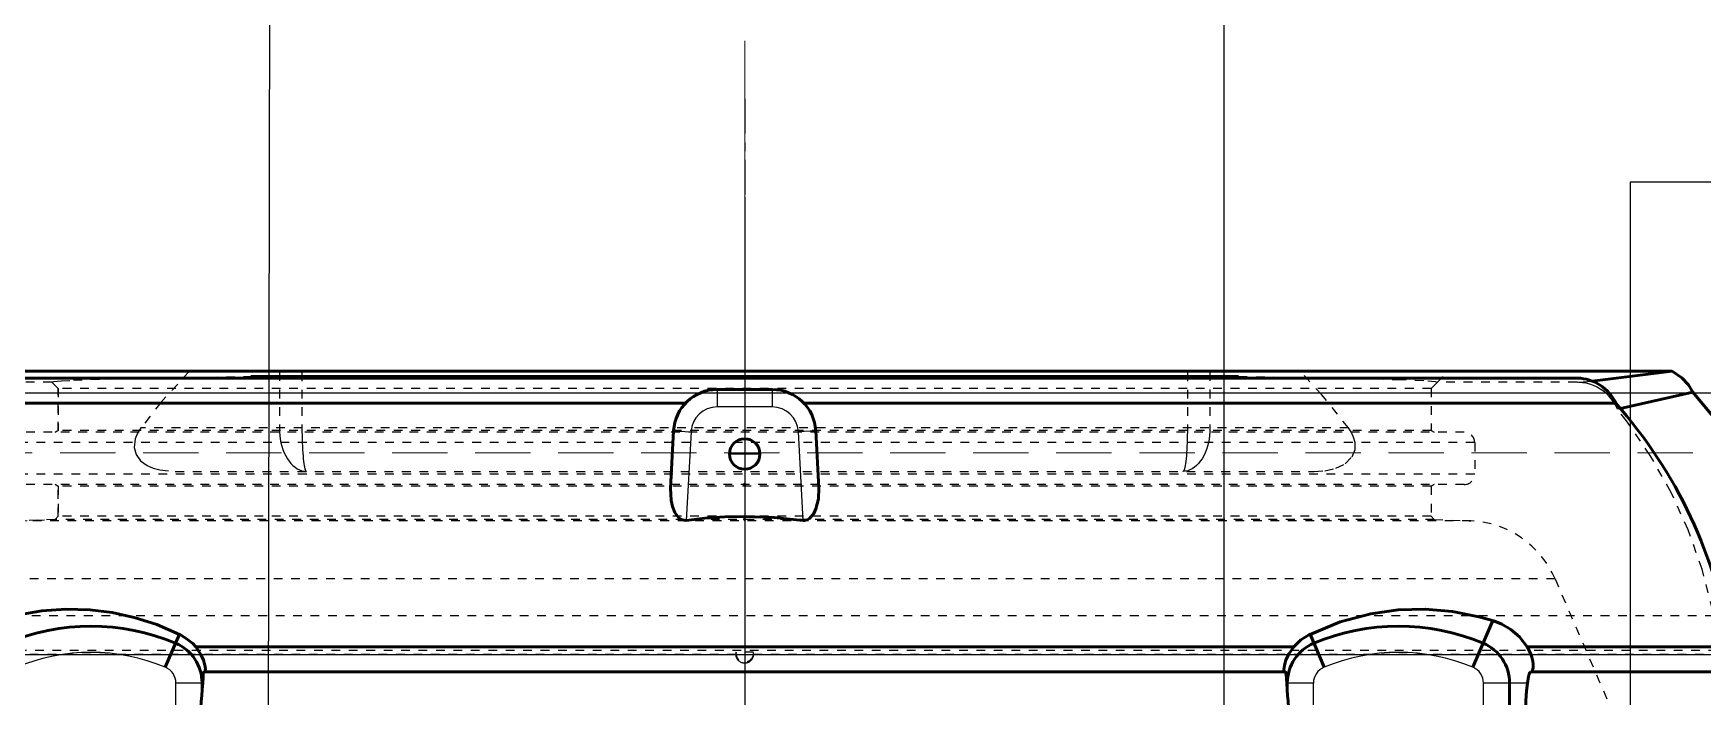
# Model space of a CAD drawing. Header units: millimetres. Extents: x 29178 to 37588, y 1365 to 7305.
# Drawn here: x 31021.9 to 31213.4, y 4403.6 to 4479.7 of the extents above; entities that cross this region are included whole.
import ezdxf

# ---------------------------------------------------------------- set-up
doc = ezdxf.new("R2010")
doc.units = ezdxf.units.MM
for name, pattern in [('CENTER', [7, 4, -1, 1, -1]), ('CENTER2', [28.575, 19.05, -3.175, 3.175, -3.175]), ('Dashed', [2, 1, -1]), ('HIDDEN', [9.525, 6.35, -3.175])]:
    doc.linetypes.add(name, pattern=pattern)
for name, color, linetype, lineweight in [('2d ConnectionPoints', 7, 'Continuous', 50), ('AM_0', 7, 'Continuous', 50), ('AM_4', 3, 'Continuous', 25), ('AM_7', 7, 'CENTER', 25), ('AM_9', 6, 'Dashed', 25), ('CENTRO', 1, 'CENTER2', 15), ('TRACEJADA', 3, 'HIDDEN', 20)]:
    doc.layers.add(name, color=color, linetype=linetype, lineweight=lineweight)

# ---------------------------------------------------------------- blocks, each defined once
blk = doc.blocks.new('estrutura')
for p, q in [((-35465.52, 28271.72), (-35715.52, 28271.72)), ((-35715.52, 28271.72), (-35715.52, 28121.72)), ((-36168.72, 28247.52), (-35465.52, 28247.52))]:
    blk.add_line(p, q)
at = {"layer": 'TRACEJADA'}
blk.add_line((-36067.12, 28240.66), (-35567.12, 28240.66), dxfattribs=at)
blk = doc.blocks.new('10_SNL_524_620_CAP_0_in_SKFSNL5246201224KH3024_4')
at = {"layer": 'AM_0'}
for p, q in [((-58, 118), (-58, 90.19)), ((-60.88, 89.78), (-60.88, 113.09)), ((-88.82, 6.81), (-88.82, 99.94)), ((-91.7, -95.54), (-91.7, 95.54)), ((56.71, 87.75), (-56.71, 87.75)), ((-58.53, 83.53), (-63.9, 85.81)), ((-62.33, 64.86), (-58.53, 66.47)), ((-60.88, -62.98), (-60.88, 62.98)), ((-58, 62.03), (-58, -62)), ((-55.93, 62.25), (-56.71, 62.25)), ((-55.93, 62.25), (-56.71, 62.18)), ((-85.66, 8.15), (-79.07, 8.5)), ((-90.4, -3.16), (-90.4, 3.16)), ((-88.82, -99.94), (-88.82, -6.81)), ((-79.07, -8.5), (-85.66, -8.15)), ((-56.71, -62.18), (-55.93, -62.25)), ((-55.93, -62.25), (-56.71, -62.25)), ((-58.53, -66.47), (-62.33, -64.86))]:
    blk.add_line(p, q, dxfattribs=at)
for points in [[(-58, 90.24), (-58.1, 90.36), (-58.47, 90.46), (-58.88, 90.46), (-59.24, 90.41), (-59.7, 90.3), (-60.15, 90.14), (-60.66, 89.9), (-60.88, 89.78)], [(-58, 90.18), (-57.87, 90.02), (-57.47, 89.91), (-56.71, 89.79)], [(-63.9, 85.81), (-63.47, 86.86), (-62.85, 87.89), (-62.01, 88.87), (-60.88, 89.78)], [(-56.71, 89.79), (-55.82, 89.68), (-54.7, 89.6), (-53.63, 89.56), (-53.16, 89.56)], [(-62.31, 64.86), (-63.74, 68.31), (-64.68, 71.83), (-65.12, 74.97), (-65.2, 78.07), (-64.93, 81.2), (-64.33, 84.24), (-63.88, 85.8)], [(-60.88, 62.98), (-61.67, 63.82), (-62.3, 64.8), (-62.33, 64.86)], [(-60.88, 62.98), (-60.13, 62.45), (-59.39, 62.1), (-58.75, 61.92), (-58.27, 61.87), (-58.06, 61.9), (-58, 61.97)], [(-56.71, 62.18), (-57.24, 62.14), (-57.64, 62.12), (-57.88, 62.09), (-58, 62.03), (-58, 61.99)], [(-53.16, 62.42), (-54.65, 62.34), (-55.31, 62.28), (-55.93, 62.25)], [(-79.07, 8.5), (-77.87, 8.46), (-76.7, 8.18), (-76.18, 7.93), (-75.6, 7.45), (-75.44, 7.17), (-75.38, 6.85), (-75.38, 6.7)], [(-75.38, -6.7), (-75.62, -4.57), (-75.78, -2.29), (-75.83, 0), (-75.72, 3.35), (-75.38, 6.7)], [(-75.38, -6.7), (-75.39, -6.98), (-75.48, -7.25), (-75.72, -7.58), (-76.3, -8), (-76.97, -8.27), (-77.68, -8.43), (-79.07, -8.5)], [(-62.33, -64.86), (-61.85, -64.07), (-61.25, -63.33), (-60.88, -62.98)], [(-58, -61.97), (-58.12, -61.88), (-58.38, -61.87), (-58.79, -61.92), (-59.35, -62.08), (-60, -62.38), (-60.88, -62.98)], [(-58, -61.99), (-58, -62), (-57.94, -62.07), (-57.73, -62.11), (-57.33, -62.13), (-56.71, -62.18)], [(-55.93, -62.25), (-55.31, -62.28), (-54.6, -62.34), (-53.16, -62.42)], [(-63.88, -85.8), (-64.56, -83.26), (-65.01, -80.64), (-65.2, -77.9), (-65.13, -75.11), (-64.82, -72.58), (-64.26, -70.04), (-63.43, -67.44), (-62.31, -64.86)]]:
    blk.add_lwpolyline(points, dxfattribs=at)
blk.add_circle((-83, 0), 1.75, dxfattribs=at)
for centre, radius, start, end in [((-52.37, 58.75), 55, 98.9011, 131.5092), ((-86.68, 95.39), 5.03, 115.2051, 178.2516), ((-56.71, 82.76), 4.99, 90, 157), ((-38.09, 75), 25.15, 157.3029, 202.6971), ((-56.71, 67.24), 4.99, 203, 270), ((-85.4, 3.16), 5, 93.0417, 180), ((-85.4, -3.16), 5, 180, 266.9583), ((-56.71, -67.24), 4.99, 90, 157), ((-38.09, -75), 25.15, 157.3029, 202.6971)]:
    blk.add_arc(centre, radius, start, end, dxfattribs=at)
at = {"layer": 'AM_4'}
for p, q in [((-56.71, 89.79), (-56.71, 84.75)), ((56.71, 84.75), (-56.71, 84.75)), ((-56.71, 65.25), (-56.71, 62.18)), ((56.71, 65.25), (-56.71, 65.25)), ((-85.66, 8.15), (-85.56, 6.16)), ((-75.38, 6.7), (-85.56, 6.16)), ((-90.4, 3.16), (-88.4, 3.16)), ((-88.4, 3.16), (-88.4, -3.16)), ((-90.4, -3.16), (-88.4, -3.16)), ((-85.66, -8.15), (-85.56, -6.16)), ((-85.56, -6.16), (-75.38, -6.7)), ((-56.71, -62.18), (-56.71, -65.25)), ((56.71, -65.25), (-56.71, -65.25))]:
    blk.add_line(p, q, dxfattribs=at)
for centre, radius, start, end in [((-56.71, 82.76), 1.99, 90, 157), ((-38.09, 75), 22.15, 157.3439, 202.6561), ((-56.71, 67.24), 1.99, 203, 270), ((-85.4, 3.16), 3, 93.0417, 180), ((-85.4, -3.16), 3, 180, 266.9583), ((-38.09, -75), 22.15, 157.3439, 202.6561), ((-56.71, -67.24), 1.99, 90, 157)]:
    blk.add_arc(centre, radius, start, end, dxfattribs=at)
at = {"layer": 'AM_7'}
blk.add_line((-83, -1.84), (-83, 1.84), dxfattribs=at)
at = {"layer": 'AM_9'}
for p, q in [((-58, 90.18), (-58, 117.92)), ((-58, 90.21), (-58, 117.71)), ((-58, 90.29), (-58, 117.62)), ((-68.67, 92.97), (-52.12, 100.1)), ((-68.67, 92.97), (-68.67, -92.97)), ((-58, 90.22), (-58, 90.24)), ((-58, 90.21), (-58, 90.22)), ((-58, 90.18), (-58, 90.21)), ((-85.5, 82.55), (-85.5, -82.55)), ((-84.3, 83.75), (-84.3, -83.75)), ((-84.3, 83.75), (-80.7, 83.75)), ((-80.7, 83.75), (-80.7, -83.75)), ((-79.5, 82.55), (-79.5, -82.55)), ((-75.5, 79.1), (-75.32, 83.32)), ((-75.32, 83.32), (-75.32, -83.32)), ((-91.89, 80.14), (-90.5, 78.75)), ((-90.5, 78.75), (-85.7, 78.75)), ((-90.5, 78.75), (-90.5, -78.75)), ((-85.7, 78.75), (-85.5, 79.1)), ((-85.7, 78.75), (-85.7, -78.75)), ((-79.5, 79.1), (-79.3, 78.75)), ((-79.3, 78.75), (-75.85, 78.75)), ((-79.3, 78.75), (-79.3, -78.75)), ((-75.85, 78.75), (-75.5, 79.1)), ((-75.85, 78.75), (-75.85, -78.75)), ((-75.5, 79.1), (-75.5, -79.1)), ((-58, 61.97), (-58, 61.99)), ((-58, -61.99), (-58, 61.99)), ((-58, -61.97), (-58, 61.97)), ((-58, -61.99), (-58, 61.97)), ((-58, -61.99), (-58, -61.97)), ((-90.5, -78.75), (-91.89, -80.14)), ((-90.5, -78.75), (-85.7, -78.75)), ((-85.7, -78.75), (-85.5, -79.1)), ((-79.5, -79.1), (-79.3, -78.75)), ((-79.3, -78.75), (-75.85, -78.75)), ((-75.85, -78.75), (-75.5, -79.1)), ((-75.5, -79.1), (-75.32, -83.32))]:
    blk.add_line(p, q, dxfattribs=at)
for centre, radius, start, end in [((-64.31, 82.85), 11.02, 113.3071, 177.5572), ((-84.3, 82.55), 1.2, 90, 180), ((-80.7, 82.55), 1.2, 360, 90)]:
    blk.add_arc(centre, radius, start, end, dxfattribs=at)
blk = doc.blocks.new('11_SNL_524_620_BASE_0_in_SKFSNL5246201224KH3024_4')
at = {"layer": 'AM_0'}
for p, q in [((-90.08, 108.79), (-88.23, 100.46)), ((-92.5, 106.39), (-92.5, -106.39)), ((-91.36, 97.23), (-92.5, 106.39)), ((-91.89, -56.66), (-91.89, 56.66))]:
    blk.add_line(p, q, dxfattribs=at)
for points in [[(-64.42, 121.2), (-68.31, 120.37), (-72.05, 119.27), (-75.77, 117.85), (-79.29, 116.2), (-82.22, 114.56), (-84.97, 112.78), (-87.61, 110.85), (-90.08, 108.79)], [(-90.08, 108.79), (-90.94, 108.26), (-91.72, 107.53), (-92.5, 106.39)]]:
    blk.add_lwpolyline(points, dxfattribs=at)
at = {"layer": 'AM_7'}
blk.add_line((-123.75, 0), (123.75, 0), dxfattribs=at)
at = {"layer": 'AM_9'}
for p, q in [((-60, 126), (-60, 1)), ((-60.45, 123.59), (-60.45, -123.59)), ((-64.42, 121.2), (-64.42, -121.2)), ((-88.23, 100.46), (-88.15, 100.12)), ((-68.67, 92.97), (-52.12, 100.1)), ((-91.22, 95.49), (-91.22, 95.48)), ((-91.22, 95.49), (-91.22, 95.48)), ((-91.22, 95.48), (-91.22, 79.47)), ((-84.3, 83.75), (-80.7, 83.75)), ((-75.5, 79.1), (-75.32, 83.32)), ((-91.22, 79.47), (-90.5, 78.75)), ((-90.5, 78.75), (-85.7, 78.75)), ((-85.7, 78.75), (-85.5, 79.1)), ((-79.5, 79.1), (-79.3, 78.75)), ((-79.3, 78.75), (-75.85, 78.75)), ((-75.85, 78.75), (-75.5, 79.1)), ((-86, 69.26), (-86, -69.26)), ((-81, -65.32), (-81, 65.32)), ((-92.38, 53.38), (-86, 53.38)), ((-92.37, 50.79), (-86, 50.79)), ((-60.28, 0.99), (-60.28, -0.99)), ((-60, 1), (-60.14, 1)), ((-60.14, -1), (-60, -1)), ((-60, -1), (-60, -126)), ((-92.37, -50.79), (-86, -50.79)), ((-92.38, -53.38), (-86, -53.38)), ((-90.5, -78.75), (-91.22, -79.47)), ((-91.22, -79.47), (-91.22, -95.48)), ((-85.7, -78.75), (-90.5, -78.75)), ((-85.5, -79.1), (-85.7, -78.75)), ((-79.3, -78.75), (-79.5, -79.1)), ((-75.85, -78.75), (-79.3, -78.75)), ((-75.5, -79.1), (-75.85, -78.75)), ((-75.32, -83.32), (-75.5, -79.1))]:
    blk.add_line(p, q, dxfattribs=at)
for points in [[(-60.39, 111.82), (-65.12, 111.04), (-69.77, 109.84), (-74.29, 108.24), (-78.66, 106.25), (-82.84, 103.89), (-86.79, 101.17), (-88.15, 100.12)], [(-88.15, 100.12), (-88.55, 99.93), (-88.92, 99.71), (-89.28, 99.46), (-89.61, 99.17), (-89.92, 98.86), (-90.2, 98.52), (-90.45, 98.16), (-90.67, 97.78), (-90.85, 97.38), (-91, 96.97), (-91.11, 96.55), (-91.18, 96.11), (-91.21, 95.68), (-91.22, 95.48)], [(-91.22, 95.49), (-91.26, 96.18), (-91.36, 97.23)], [(-91.89, 56.66), (-91.83, 61.3), (-91.76, 65.48), (-91.69, 69.15), (-91.62, 72.3), (-91.54, 74.9), (-91.47, 76.93), (-91.39, 78.38), (-91.3, 79.23), (-91.22, 79.47), (-91.22, 79.47)], [(-86, 69.26), (-89.8, 66.22), (-92.5, 63.69)], [(-81, 65.32), (-81.08, 66.57), (-81.37, 67.82), (-81.88, 68.88), (-82.67, 69.68), (-83.51, 70.02), (-84.31, 70.03), (-84.94, 69.86), (-85.55, 69.56), (-86, 69.26)], [(-86, 53.38), (-85.56, 53.37), (-85.13, 53.34), (-84.71, 53.28), (-84.29, 53.2), (-83.89, 53.09), (-83.5, 52.97), (-83.13, 52.82), (-82.79, 52.66), (-82.46, 52.47), (-82.17, 52.27), (-81.9, 52.06), (-81.67, 51.83), (-81.47, 51.59), (-81.3, 51.34), (-81.17, 51.08), (-81.08, 50.82), (-81.02, 50.55), (-81, 50.28)], [(-86, 50.79), (-85.56, 50.79), (-85.13, 50.78), (-84.71, 50.77), (-84.29, 50.76), (-83.89, 50.74), (-83.5, 50.72), (-83.13, 50.7), (-82.79, 50.67), (-82.46, 50.64), (-82.17, 50.61), (-81.9, 50.57), (-81.67, 50.54), (-81.47, 50.5), (-81.3, 50.45), (-81.17, 50.41), (-81.08, 50.37), (-81.02, 50.32), (-81, 50.28)], [(-60, 1), (-60.17, 1), (-60.28, 0.99)], [(-60, 1), (-59.91, 1), (-59.83, 0.98), (-59.74, 0.97), (-59.66, 0.94), (-59.58, 0.91), (-59.5, 0.87), (-59.43, 0.82), (-59.36, 0.77), (-59.29, 0.71), (-59.23, 0.64), (-59.18, 0.57), (-59.13, 0.5), (-59.09, 0.42), (-59.06, 0.34), (-59.03, 0.26), (-59.02, 0.17), (-59, 0.09), (-59, 0), (-59, -0.09), (-59.02, -0.17), (-59.03, -0.26), (-59.06, -0.34), (-59.09, -0.42), (-59.13, -0.5), (-59.18, -0.57), (-59.23, -0.64), (-59.29, -0.71), (-59.36, -0.77), (-59.43, -0.82), (-59.5, -0.87), (-59.58, -0.91), (-59.66, -0.94), (-59.74, -0.97), (-59.83, -0.98), (-59.91, -1), (-60, -1)], [(-60.28, -0.99), (-60.11, -1), (-60, -1)], [(-86, -53.38), (-85.56, -53.37), (-85.13, -53.34), (-84.71, -53.28), (-84.29, -53.2), (-83.89, -53.09), (-83.5, -52.97), (-83.13, -52.82), (-82.79, -52.66), (-82.46, -52.47), (-82.17, -52.27), (-81.9, -52.06), (-81.67, -51.83), (-81.47, -51.59), (-81.3, -51.34), (-81.17, -51.08), (-81.08, -50.82), (-81.02, -50.55), (-81, -50.28)], [(-86, -50.79), (-85.56, -50.79), (-85.13, -50.78), (-84.71, -50.77), (-84.29, -50.76), (-83.89, -50.74), (-83.5, -50.72), (-83.13, -50.7), (-82.79, -50.67), (-82.46, -50.64), (-82.17, -50.61), (-81.9, -50.57), (-81.67, -50.54), (-81.47, -50.5), (-81.3, -50.45), (-81.17, -50.41), (-81.08, -50.37), (-81.02, -50.32), (-81, -50.28)], [(-91.22, -79.47), (-91.3, -79.25), (-91.38, -78.42), (-91.46, -77), (-91.54, -75), (-91.62, -72.42), (-91.69, -69.29), (-91.76, -65.64), (-91.83, -61.48), (-91.89, -56.86), (-91.89, -56.66)], [(-92.5, -63.69), (-88.91, -66.98), (-86, -69.26)], [(-86, -69.26), (-85.39, -69.65), (-84.72, -69.93), (-83.74, -70.05), (-82.93, -69.83), (-82.22, -69.31), (-81.69, -68.56), (-81.38, -67.86), (-81.17, -67.1), (-81, -65.32)]]:
    blk.add_lwpolyline(points, dxfattribs=at)
for centre, radius, start, end in [((-64.31, 82.85), 11.02, 113.3071, 177.5572), ((-84.3, 82.55), 1.2, 90, 180), ((-80.7, 82.55), 1.2, 360, 90)]:
    blk.add_arc(centre, radius, start, end, dxfattribs=at)
blk.add_ellipse((-60.14, 0), major_axis=(0, -1), ratio=0.999848, start_param=6.141083, end_param=9.566881, dxfattribs=at)

msp = doc.modelspace()

# ---------------------------------------------------------------- linework, layer by layer
at = {"color": 7}
for p, q in [((31048.52, 4118.42), (31049.03, 4487.42)), ((31158.52, 4118.42), (31158.52, 4487.17))]:
    msp.add_line(p, q, dxfattribs=at)
for p, q in [((31103.52, 4460.92), (31103.52, 4235.92)), ((30751.92, 4408.42), (31455.12, 4408.42))]:
    msp.add_line(p, q)
at = {"layer": '2d ConnectionPoints'}
for p in [(31103.52, 4427.92), (31103.52, 4423.92), (31103.52, 4423.92)]:
    msp.add_point(p, dxfattribs=at)
at = {"layer": 'CENTRO'}
msp.add_line((31103.52, 2945.29), (31103.52, 4980.86), dxfattribs=at)

# ---------------------------------------------------------------- block references
at = {"rotation": 270}
for name in ['11_SNL_524_620_BASE_0_in_SKFSNL5246201224KH3024_4', '10_SNL_524_620_CAP_0_in_SKFSNL5246201224KH3024_4']:
    msp.add_blockref(name, (31103.52, 4348.42), dxfattribs=at)
msp.add_blockref('estrutura', (66920.64, -23809.1))

doc.saveas('drawing.dxf')
